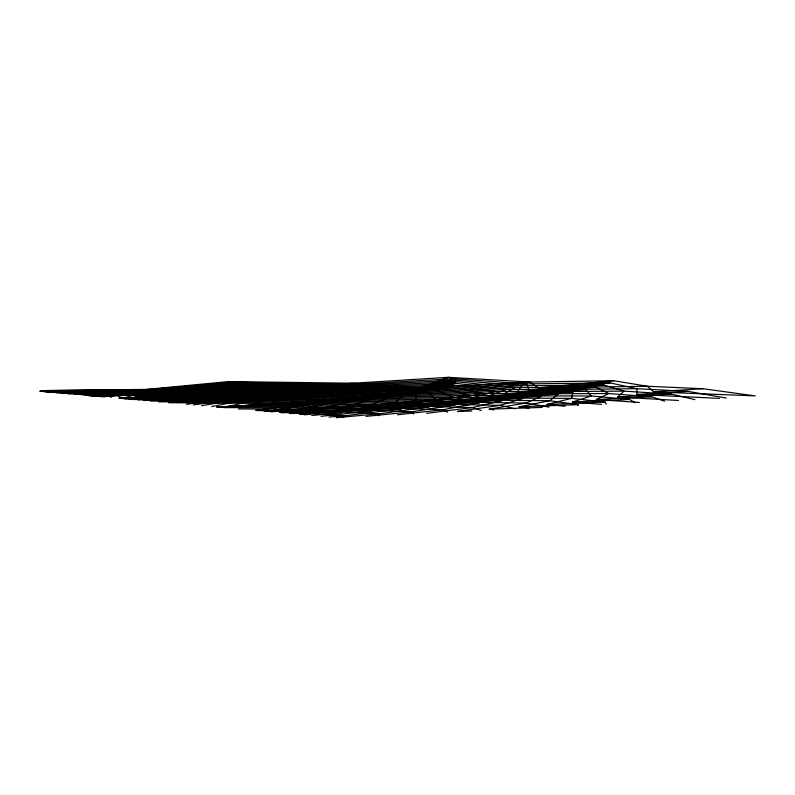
<?xml version="1.0" encoding="UTF-8"?>
<svg xmlns="http://www.w3.org/2000/svg" width="795" height="795" viewBox="0 0 795 795"><rect width="100%" height="100%" fill="white"/><g stroke="black" fill="none" stroke-linecap="round" stroke-linejoin="round"><path stroke-width="1.19" d="M416.024 392.929L416.014 400.889L361.805 407.159L443.113 409.703L479.494 402.757L416.014 400.889L289.976 402.737L298.522 395.264L416.024 392.929L289.976 402.737M101.541 396.715L101.621 394.489L233.74 390.524L274.166 397.609L390.484 396.139L373.143 404.407L308.172 410.468L379.613 413.768L429.161 406.871L373.143 404.407L249.789 405.301L274.166 397.609L132.914 399.517M481.373 410.518L472.498 407.547L386.738 405.41L435.233 399.07L308.579 401.386L309.156 394.062L426.557 391.299L435.233 399.07L502.072 400.63L472.498 407.547L426.686 413.301M92.449 395.9L134.623 391.607L245.267 384.969L340.419 389.162L371.474 395.602L495.533 391.518L573.066 391.806L571.615 398.365L546.811 404.446L564.977 406.255M42.642 391.448L122.549 392.899L245.327 387.274L318.696 392.839L435.531 389.669L452.852 397.212L522.792 398.464L500.144 405.331L457.652 411.422L458.884 411.661M378.668 415.755L379.613 413.768L336.196 417.693M91.962 395.86L201.662 394.568L197.597 402.906L186.398 404.297M577.925 405.599L578.382 404.655L549.792 400.73L452.762 399.815L483.072 393.426L558.358 394.042L549.792 400.73L518.966 406.841L529.162 408.083M678.493 400.481L617.745 396.983L624.005 391.12L517.346 391.885L521.838 385.784L604.21 385.108L624.005 391.12L671.219 394.101L694.959 399.637M403.979 394.539L395.294 402.668L335.589 408.859L412.108 411.78L455.157 404.844L395.294 402.668L270.35 404.049L286.846 396.447L403.979 394.539L270.35 404.049M94.317 396.069L95.648 394.857L228.821 391.349L260.531 398.742L375.558 397.719L349.641 406.086L279.661 412.009L345.746 415.666L401.604 408.829L349.641 406.086L228.374 406.493L260.531 398.742L137.694 399.945M41.658 391.359L117.799 393.316L243.667 388.079L309.156 394.062L135.369 398.305L117.799 393.316L87.271 395.433L216.687 392.978L230.62 400.909L341.741 400.789L299 409.256L267.001 411.512M342.834 417.574L345.746 415.666L328.951 417.047M211.241 392.024L228.572 381.59L352.225 383.19L419.83 387.98L529.768 382.047L613.76 380.735L647.378 386.261L702.869 388.705L755.25 395.91L653.659 391.865L647.378 386.261L538.394 387.861L529.768 382.047L448.489 377.307L211.241 392.024L146.578 389.391L46.567 390.534L112.234 396.407L146.578 389.391L228.572 381.59M639.339 402.469L596.29 399.507L608.791 393.545L503.931 393.903L514.961 387.692L596.031 387.334L608.791 393.545L651.582 396.784L664.67 401.177M88.662 395.562L223.127 392.164L246.003 399.845L359.3 399.269L324.897 407.706L270.966 411.86M89.288 395.622L126.952 392.472L246.152 386.489L327.113 391.617L342.466 398.563L468.821 395.334L541.584 396.268L525.942 403.055L489.213 409.167L493.894 409.882M40.873 391.289L112.721 393.724L241.173 388.884L298.522 395.264L125.56 398.861M233.521 382.206L145.058 389.828L103.907 396.854L46.269 390.593L145.058 389.828L205.259 392.78L233.521 382.206L352.374 384.343L413.092 389.51L526.777 383.906L610.123 382.902L636.884 388.685L688.341 391.408L726.252 398.047M419.83 387.98L448.489 377.307M601.606 404.397L572.619 402.002L591.301 395.97L488.647 395.9L506.186 389.6L585.637 389.57L591.301 395.97L629.511 399.448L635.185 402.687M40.257 391.229L107.315 394.111L237.864 389.709L286.846 396.447L128.899 399.16M198.581 393.535L237.685 382.852L351.261 385.525L455.227 380.199L521.838 385.784L404.854 391.041L351.261 385.525L198.581 393.535L143.09 390.275L45.921 390.643L70.318 393.923M413.092 389.51L452.683 378.728L526.777 383.906L528.844 389.878L636.884 388.685L636.894 394.429L719.425 398.394M606.337 404.148L605.075 402.071L571.615 398.365L471.574 397.868L495.533 391.518L452.812 384.83L174.771 395.701L134.623 391.607L44.58 390.812L48.078 391.935M39.75 391.19L101.621 394.489L85.989 395.324L95.648 394.857L41.39 391.339M191.257 394.27L241.034 383.528L348.896 386.718L456.091 381.709L514.961 387.692L395.145 392.571L348.896 386.718L191.257 394.27L140.685 390.723L45.524 390.703L57.936 392.809M404.854 391.041L455.227 380.199M211.629 406.553L246.003 399.845L143.418 400.461M183.307 394.996L243.568 384.233L345.278 387.94L455.287 383.26L506.186 389.6L384.005 394.101L345.278 387.94L183.307 394.996L137.853 391.16L45.077 390.752L51.755 392.263M395.145 392.571L456.091 381.709M548.957 407.08L525.942 403.055L432.301 401.723L468.821 395.334L442.924 388.049L156.039 397.053L126.952 392.472L43.447 390.911L43.914 391.557M158.612 401.813L322.969 402.26L272.039 410.737L264.059 411.244M201.662 405.669L230.62 400.909L150.295 401.078M174.771 395.701L245.267 384.969M384.005 394.101L455.287 383.26M515.071 408.799L500.144 405.331L410.26 403.592L452.852 397.212L326.109 399.994L318.696 392.839L145.922 397.699L122.549 392.899L88.156 395.512M100.051 396.576L143.09 390.275L237.685 382.852M255.602 410.488L303.044 403.691L168.779 402.727M193.354 404.923L214.471 401.932L209.532 393.783L89.438 395.632M165.658 396.397L246.122 385.724L334.367 390.385L448.688 386.43L483.072 393.426L357.611 397.093L334.367 390.385L165.658 396.397L130.986 392.044L44.033 390.862L45.643 391.716M371.474 395.602L452.812 384.83M97.06 396.308L140.685 390.723L241.034 383.528M156.039 397.053L246.152 386.489M357.611 397.093L448.688 386.43M94.545 396.089L137.853 391.16L243.568 384.233M397.52 414.791L443.113 409.703L447.595 412.237M321.021 416.341L372.577 410.717L324.897 407.706L223.653 407.636M145.922 397.699L245.327 387.274M342.466 398.563L442.924 388.049M365.968 416.401L412.108 411.78L413.47 413.976M311.739 415.507L342.218 412.526L299 409.256L238.45 408.958M135.369 398.305L243.667 388.079M326.109 399.994L435.531 389.669M538.394 387.861L613.76 380.735M90.719 395.741L130.986 392.044L246.122 385.724M304.088 414.821L310.636 414.245L272.039 410.737L256.696 410.588M125.133 398.822L241.173 388.884M308.579 401.386L426.557 391.299M528.844 389.878L610.123 382.902M123.155 398.643L237.864 389.709M517.346 391.885L604.21 385.108M121.615 398.504L233.74 390.524M503.931 393.903L596.031 387.334M120.462 398.404L228.821 391.349M249.789 405.301L390.484 396.139M488.647 395.9L585.637 389.57M86.625 395.383L112.721 393.724L124.04 398.722M653.659 391.865L702.869 388.705M119.677 398.335L223.127 392.164M228.374 406.493L375.558 397.719M471.574 397.868L573.066 391.806M636.894 394.429L688.341 391.408M205.259 392.78L452.683 378.728M119.24 398.295L216.687 392.978M216.956 407.03L359.3 399.269M452.762 399.815L558.358 394.042M617.745 396.983L671.219 394.101M119.151 398.285L209.532 393.783M216.767 407.02L341.741 400.789M432.301 401.723L541.584 396.268M596.29 399.507L651.582 396.784M119.399 398.305L201.662 394.568M217.303 407.07L322.969 402.26M410.26 403.592L522.792 398.464M572.619 402.002L629.511 399.448M218.585 407.179L303.044 403.691M386.738 405.41L502.072 400.63M546.811 404.446L605.075 402.071M361.805 407.159L479.494 402.757M518.966 406.841L578.382 404.655M335.589 408.859L455.157 404.844M489.213 409.167L542.23 407.418M308.172 410.468L429.161 406.871M457.652 411.422L471.852 411.005M279.661 412.009L401.604 408.829M281.122 412.774L372.577 410.717M289.469 413.519L342.218 412.526M299.486 414.414L310.636 414.245M52.589 392.333L89.428 395.195L86.198 395.344L107.315 394.111L111.052 397.56"/></g></svg>
